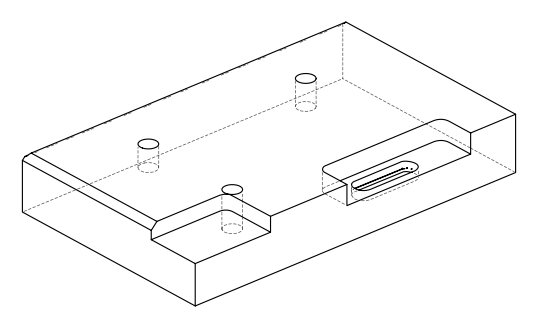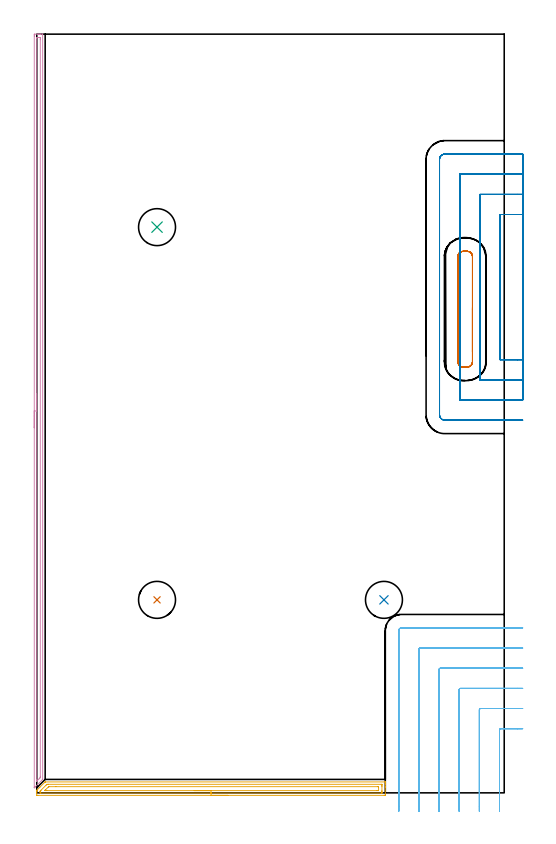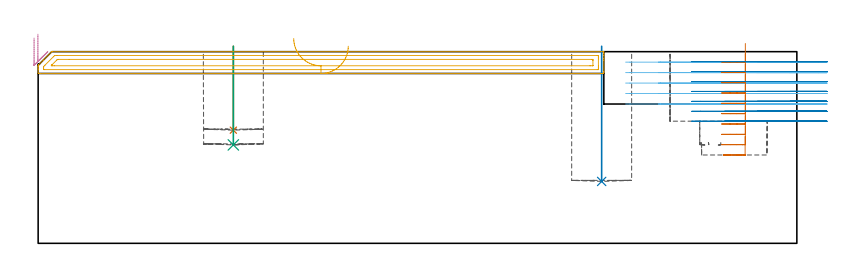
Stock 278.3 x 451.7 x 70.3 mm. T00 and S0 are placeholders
(PLAN: 8 operations, 2 tool changes, 46.3 min)
(1 INDEXABLE_INSERT_DRILL_BLIND_HOLE_FROM_SOLID | STEP1POCKET | NXT0302_015 | 0.12 min | 10832 mm3)
(2 INDEXABLE_INSERT_DRILL_BLIND_HOLE_FROM_SOLID_1 | STEP1POCKET_1 | NXT0302_015 | 0.2 min | 17969 mm3)
(3 INDEXABLE_INSERT_DRILL_BLIND_HOLE_FROM_SOLID_2 | STEP1POCKET_2 | NXT0302_015 | 0.15 min | 12882 mm3)
(4 AREA_MILL | FG_CHAMFER_SURFACE | UGT0205_001 | 7.33 min | 5639 mm3)
(5 AREA_MILL_1 | FG_CHAMFER_SURFACE_1 | UGT0205_001 | 5.16 min | 6727 mm3)
(6 MILL_CORNER_NOTCH_RECTANGULAR | CORNER_NOTCH_RECTANGULAR | UGT0201_008 | Follow Part, ap 4, ae 75% | 8.11 min | 143846 mm3)
(7 MILL_RECTANGULAR_POCKET | POCKET_RECTANGULAR_STRAIGHT | UGT0201_008 | Follow Part, ap 4, ae 75% | 4.09 min | 75263 mm3)
(8 MILL_SLOT | SLOT_PARTIAL_RECTANGULAR | UGT0201_008 | Follow Part, ap 4, ae 75% | 21.13 min | 154698 mm3)
(TOOL NXT0302_015 | Index. Insert Drill 22mm [880-D2200L25-03] | D22 PA176 FL66 Z2)
(TOOL UGT0205_001 | Chamfer Mill 20 x 3 x 45 deg. | D20 FL50 Z2)
(TOOL UGT0201_008 | End Mill 16 mm | D16 FL32 Z4)
(OP 1 INDEXABLE_INSERT_DRILL_BLIND_HOLE_FROM_SOLID)
G17 G21 G94 G90
T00 M6
G54
G17 G0 G90 X71.6 Y114.9 S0 M3
G43 Z80.3 H1
G94 G81 G98 Z41.5 F250. R72.3
G80
M5
M2
(OP 2 INDEXABLE_INSERT_DRILL_BLIND_HOLE_FROM_SOLID_1)
G17 G21 G94 G90
T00 M6
G54
G17 G0 G90 X206.7 Y114.9 S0 M3
G43 Z80.3 H1
G94 G81 G98 Z22.7 F250. R72.3
G80
M5
M2
(OP 3 INDEXABLE_INSERT_DRILL_BLIND_HOLE_FROM_SOLID_2)
G17 G21 G94 G90
T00 M6
G54
G17 G0 G90 X71.6 Y336.8 S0 M3
G43 Z80.3 H1
G94 G81 G98 Z36.1 F250. R72.3
G80
M5
M2
(OP 4 AREA_MILL)
G17 G21 G94 G90
T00 M6
G54
G17 G0 G90 X-1.5 Y217.35 S1061 M3
G43 Z80.3 H0
Z75.3
G94 G1 Y217.388 Z74.428 F250.
Y217.502 Z73.563
Y217.691 Z72.712
Y217.953 Z71.88
Y218.287 Z71.074
Y218.69 Z70.3
Y219.158 Z69.564
Y219.69 Z68.872
Y220.279 Z68.229
Y220.922 Z67.64
Y221.614 Z67.108
Y222.35 Z66.64
Y223.124 Z66.237
Y223.93 Z65.903
Y224.762 Z65.641
Y225.614 Z65.452
Y226.478 Z65.338
Y227.35 Z65.3
Y450.519
X-1.499 Y451.085 Z65.301
X-1.497 Y451.409
X-1.493 Y451.69 Z65.303
X-1.18 Y451.7 Z65.616
X0.564 Z67.358
X1.107 Z67.903
X1.436 Z68.232
X1.979 Z68.775
X2.308 Z69.103
X3.259 Z70.058
X3.382 Y451.696 Z70.174
X3.498 Y451.69 Z70.288
X3.5 Y451.531 Z70.3
Y8.081
X3.495 Y8.006 Z70.29
X3.465 Y7.967 Z70.261
X3.295 Y7.795 Z70.095
X-0.744 Y3.754 Z66.052
X-0.884 Y3.615 Z65.914
X-1.037 Y3.462 Z65.761
X-1.18 Y3.318 Z65.615
X-1.33 Y3.169 Z65.468
X-1.488 Y3.011 Z65.309
X-1.498 Y3.006 Z65.3
X-1.499 Z65.299
X-1.5 Y3.169 Z65.3
Y227.35
X-0.086 Z66.714
X-0.085 Y449.298 Z66.715
X-0.083 Y449.631 Z66.717
X-0.082 Y449.672 Z66.718
X-0.08 Y449.685 Z66.72
X-0.062 Y449.69 Z66.738
X0.041 Y449.696 Z66.841
X0.173 Y449.699 Z66.973
X1.436 Y449.7 Z68.236
X1.918 Y449.698 Z68.718
X2.046 Y449.693 Z68.846
X2.07 Y449.691 Z68.87
X2.079 Y449.648 Z68.879
X2.082 Y449.53 Z68.882
X2.084 Y449.298 Z68.884
X2.086 Y448.633 Z68.886
Y448.405
X2.085 Y9.867 Z68.885
X2.082 Y9.205 Z68.882
X2.079 Y9.089 Z68.879
X2.076 Y9.037 Z68.876
X2.019 Y8.974 Z68.819
X1.726 Y8.677 Z68.526
X1.436 Y8.386 Z68.236
X0.238 Y7.188 Z67.038
X0.016 Y6.973 Z66.816
X-0.044 Y6.918 Z66.756
X-0.079 Y6.89 Z66.721
X-0.082 Y6.956 Z66.718
X-0.084 Y7.188 Z66.716
X-0.085 Y7.564 Z66.715
X-0.086 Y7.853 Z66.714
Y227.35
Y228.222 Z66.752
Y229.086 Z66.866
Y229.938 Z67.055
Y230.77 Z67.317
Y231.576 Z67.651
Y232.35 Z68.054
Y233.086 Z68.523
Y233.778 Z69.054
Y234.421 Z69.643
Y235.01 Z70.286
Y235.542 Z70.978
Y236.01 Z71.714
Y236.413 Z72.488
Y236.747 Z73.294
Y237.009 Z74.126
Y237.198 Z74.978
Y237.312 Z75.843
Y237.35 Z76.714
G0 Z80.3
M5
M2
(OP 5 AREA_MILL_1)
G17 G21 G94 G90
T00 M6
G54
G17 G0 G90 X113.75 Y-1.5 S1061 M3
G43 Z80.3 H0
Z72.3
G94 G1 X113.712 Z71.428 F250.
X113.598 Z70.564
X113.409 Z69.712
X113.147 Z68.88
X112.813 Z68.074
X112.41 Z67.3
X111.941 Z66.564
X111.41 Z65.872
X110.821 Z65.229
X110.178 Z64.64
X109.486 Z64.108
X108.75 Z63.64
X107.976 Z63.237
X107.17 Z62.903
X106.338 Z62.641
X105.486 Z62.452
X104.622 Z62.338
X103.75 Z62.3
X0.613
X0.402 Y-1.498 Z62.302
X0.003 Y-1.491 Z62.305
X0. Y-1.359 Z62.438
Y-0.148 Z63.647
Y0.492 Z64.291
Y1.176 Z64.975
X0.001 Y1.29 Z65.089
X0.01 Y1.509 Z65.305
X0.117 Y1.617 Z65.415
X0.166 Y1.667 Z65.465
X1.882 Y3.383 Z67.18
X4.971 Y6.472 Z70.27
X4.991 Y6.489 Z70.288
X5.004 Y6.494 Z70.291
X5.077 Y6.5 Z70.3
X207.337
X207.49 Y6.505 Z70.295
X207.492 Y6.49 Z70.281
X207.5 Y6.151 Z69.95
Y5.805 Z69.604
Y5.148 Z68.943
Y3.937 Z67.734
Y3.383 Z67.177
Y-0.754 Z63.043
X207.497 Y-1.031 Z62.766
X207.491 Y-1.492 Z62.306
X207.357 Y-1.495 Z62.303
X206.887 Y-1.5 Z62.3
X103.75
Y-0.086 Z63.714
X2.399 Y-0.085 Z63.715
X2.334
X2.02 Y-0.079 Z63.721
X2.01 Y0.023 Z63.823
X2.003 Y0.243 Z64.043
X2.004 Y0.735 Z64.535
X2.007 Y0.931 Z64.731
X2.01 Y1.028 Z64.828
X2.045 Y1.084 Z64.884
X2.399 Y1.448 Z65.248
X2.483 Y1.533 Z65.333
X5.591 Y4.64 Z68.44
X5.97 Y5.015 Z68.815
X6.041 Y5.079 Z68.879
X6.863 Y5.085 Z68.885
X6.927
X205.101
X205.166
X205.48 Y5.079 Z68.879
X205.49 Y4.977 Z68.777
X205.497 Y4.757 Z68.557
X205.499 Y4.265 Z68.065
X205.5 Y3.872 Z67.672
Y1.223 Z65.023
X205.499 Y0.735 Z64.535
X205.498 Y0.343 Z64.143
X205.49 Y-0.052 Z63.748
X205.482 Y-0.08 Z63.72
X205.463 Y-0.081 Z63.719
X205.413 Y-0.084 Z63.716
X205.309 Y-0.085 Z63.715
X205.101 Y-0.086 Z63.714
X103.75
Y1.328 Z65.128
X5.97 Y1.329 Z65.129
X5.369
X5.077 Y1.332 Z65.132
X4.802 Y1.335 Z65.135
X5.022 Y1.617 Z65.417
X5.048 Y1.647 Z65.447
X5.077 Y1.678 Z65.478
X6.863 Y3.463 Z67.263
X7.033 Y3.621 Z67.421
X7.093 Y3.665 Z67.465
X7.164 Y3.667 Z67.467
X7.465 Y3.67 Z67.47
X11.39 Y3.671 Z67.471
X203.024
X203.315 Y3.67 Z67.47
X203.413 Y3.668 Z67.468
X203.481 Y3.665 Z67.465
X203.49 Y3.565 Z67.365
X203.496 Y3.383 Z67.183
X203.499 Y3.201 Z67.001
Y1.436 Z65.236
X203.494 Y1.375 Z65.175
X203.488 Y1.335 Z65.135
X203.461 Y1.333 Z65.133
X203.315 Y1.331 Z65.131
X202.715 Y1.329 Z65.129
X202.423 Y1.328 Z65.128
X103.75
X102.878 Z65.166
X102.013 Z65.28
X101.162 Z65.469
X100.33 Z65.732
X99.524 Z66.065
X98.75 Z66.468
X98.014 Z66.937
X97.322 Z67.468
X96.679 Z68.057
X96.09 Z68.701
X95.558 Z69.393
X95.09 Z70.128
X94.687 Z70.902
X94.353 Z71.708
X94.091 Z72.54
X93.902 Z73.392
X93.788 Z74.257
X93.75 Z75.128
G0 Z80.3
M5
M2
(OP 6 MILL_CORNER_NOTCH_RECTANGULAR)
G17 G21 G94 G90
T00 M6
G54
G17 G0 G90 X289.3 Y38.2 S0 M3
G43 Z80.3 H0
Z66.46
G94 G1 X286.3 F250.
X276.294 F500.
G3 X275.5 Y37.406 R0.8
G1 Y-8.
Y-11. F250.
G0 Z80.3
X289.3 Y50.2
Z66.46
G1 X286.3
X264.295 F500.
G3 X263.5 Y49.405 R0.8
G1 Y-8.
Y-11. F250.
G0 Z80.3
X289.3 Y62.2
Z66.46
G1 X286.3
X252.295 F500.
G3 X251.5 Y61.405 R0.8
G1 Y-8.
Y-11. F250.
G0 Z80.3
X289.3 Y74.2
Z66.46
G1 X286.3
X240.295 F500.
G3 X239.5 Y73.405 R0.8
G1 Y-8.
Y-11. F250.
G0 Z80.3
X289.3 Y86.2
Z66.46
G1 X286.3
X228.296 F500.
G3 X227.5 Y85.404 R0.8
G1 Y-8.
Y-11. F250.
G0 Z80.3
X289.3 Y98.2
Z66.46
G1 X286.3
X217.1 F500.
G3 X215.5 Y96.6 R1.6
G1 Y-8.
Y-11. F250.
G0 Z80.3
X289.3 Y38.2
Z62.62
G1 X286.3
X276.294 F500.
G3 X275.5 Y37.406 R0.8
G1 Y-8.
Y-11. F250.
G0 Z80.3
X289.3 Y50.2
Z62.62
G1 X286.3
X264.295 F500.
G3 X263.5 Y49.405 R0.8
G1 Y-8.
Y-11. F250.
G0 Z80.3
X289.3 Y62.2
Z62.62
G1 X286.3
X252.295 F500.
G3 X251.5 Y61.405 R0.8
G1 Y-8.
Y-11. F250.
G0 Z80.3
X289.3 Y74.2
Z62.62
G1 X286.3
X240.295 F500.
G3 X239.5 Y73.405 R0.8
G1 Y-8.
Y-11. F250.
G0 Z80.3
X289.3 Y86.2
Z62.62
G1 X286.3
X228.296 F500.
G3 X227.5 Y85.404 R0.8
G1 Y-8.
Y-11. F250.
G0 Z80.3
X289.3 Y98.2
Z62.62
G1 X286.3
X217.1 F500.
G3 X215.5 Y96.6 R1.6
G1 Y-8.
Y-11. F250.
G0 Z80.3
X289.3 Y38.2
Z58.78
G1 X286.3
X276.294 F500.
G3 X275.5 Y37.406 R0.8
G1 Y-8.
Y-11. F250.
G0 Z80.3
X289.3 Y50.2
Z58.78
G1 X286.3
X264.295 F500.
G3 X263.5 Y49.405 R0.8
G1 Y-8.
Y-11. F250.
G0 Z80.3
X289.3 Y62.2
Z58.78
G1 X286.3
X252.295 F500.
G3 X251.5 Y61.405 R0.8
G1 Y-8.
Y-11. F250.
G0 Z80.3
X289.3 Y74.2
Z58.78
G1 X286.3
X240.295 F500.
G3 X239.5 Y73.405 R0.8
G1 Y-8.
Y-11. F250.
G0 Z80.3
X289.3 Y86.2
Z58.78
G1 X286.3
X228.296 F500.
G3 X227.5 Y85.404 R0.8
G1 Y-8.
Y-11. F250.
G0 Z80.3
X289.3 Y98.2
Z58.78
G1 X286.3
X217.1 F500.
G3 X215.5 Y96.6 R1.6
G1 Y-8.
Y-11. F250.
G0 Z80.3
X289.3 Y38.2
Z54.94
G1 X286.3
X276.294 F500.
G3 X275.5 Y37.406 R0.8
G1 Y-8.
Y-11. F250.
G0 Z80.3
X289.3 Y50.2
Z54.94
G1 X286.3
X264.295 F500.
G3 X263.5 Y49.405 R0.8
G1 Y-8.
Y-11. F250.
G0 Z80.3
X289.3 Y62.2
Z54.94
G1 X286.3
X252.295 F500.
G3 X251.5 Y61.405 R0.8
G1 Y-8.
Y-11. F250.
G0 Z80.3
X289.3 Y74.2
Z54.94
G1 X286.3
X240.295 F500.
G3 X239.5 Y73.405 R0.8
G1 Y-8.
Y-11. F250.
G0 Z80.3
X289.3 Y86.2
Z54.94
G1 X286.3
X228.296 F500.
G3 X227.5 Y85.404 R0.8
G1 Y-8.
Y-11. F250.
G0 Z80.3
X289.3 Y98.2
Z54.94
G1 X286.3
X217.1 F500.
G3 X215.5 Y96.6 R1.6
G1 Y-8.
Y-11. F250.
G0 Z80.3
X289.3 Y38.2
Z51.1
G1 X286.3
X276.294 F500.
G3 X275.5 Y37.406 R0.8
G1 Y-8.
Y-11. F250.
G0 Z80.3
X289.3 Y50.2
Z51.1
G1 X286.3
X264.295 F500.
G3 X263.5 Y49.405 R0.8
G1 Y-8.
Y-11. F250.
G0 Z80.3
X289.3 Y62.2
Z51.1
G1 X286.3
X252.295 F500.
G3 X251.5 Y61.405 R0.8
G1 Y-8.
Y-11. F250.
G0 Z80.3
X289.3 Y74.2
Z51.1
G1 X286.3
X240.295 F500.
G3 X239.5 Y73.405 R0.8
G1 Y-8.
Y-11. F250.
G0 Z80.3
X289.3 Y86.2
Z51.1
G1 X286.3
X228.296 F500.
G3 X227.5 Y85.404 R0.8
G1 Y-8.
Y-11. F250.
G0 Z80.3
X289.3 Y98.2
Z51.1
G1 X286.3
X217.1 F500.
G3 X215.5 Y96.6 R1.6
G1 Y-8.
Y-11. F250.
G0 Z80.3
M5
M2
(OP 7 MILL_RECTANGULAR_POCKET)
G17 G21 G94 G90
T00 M6
G54
G17 G0 G90 X259.4 Y262.609 S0 M3
G43 Z80.3 H0
Z73.3
G94 G1 Y287.95 Z66.51 F250.
Y319.3 F500.
G3 X256.3 Y322.4 R3.1
G1 X253.8
G3 X250.7 Y319.3 R3.1
G1 Y256.6
G3 X253.8 Y253.5 R3.1
G1 X256.3
G3 X259.4 Y256.6 R3.1
G1 Y287.95
Y288.95
G0 Y262.609 Z69.51
G1 Y287.95 Z62.72 F250.
Y319.3 F500.
G3 X256.3 Y322.4 R3.1
G1 X253.8
G3 X250.7 Y319.3 R3.1
G1 Y256.6
G3 X253.8 Y253.5 R3.1
G1 X256.3
G3 X259.4 Y256.6 R3.1
G1 Y287.95
Y288.95
G0 Y262.609 Z65.72
G1 Y287.95 Z58.93 F250.
Y319.3 F500.
G3 X256.3 Y322.4 R3.1
G1 X253.8
G3 X250.7 Y319.3 R3.1
G1 Y256.6
G3 X253.8 Y253.5 R3.1
G1 X256.3
G3 X259.4 Y256.6 R3.1
G1 Y287.95
Y288.95
G0 Y262.609 Z61.93
G1 Y287.95 Z55.14 F250.
Y319.3 F500.
G3 X256.3 Y322.4 R3.1
G1 X253.8
G3 X250.7 Y319.3 R3.1
G1 Y256.6
G3 X253.8 Y253.5 R3.1
G1 X256.3
G3 X259.4 Y256.6 R3.1
G1 Y287.95
Y288.95
G0 Y262.609 Z58.14
G1 Y287.95 Z51.35 F250.
Y319.3 F500.
G3 X256.3 Y322.4 R3.1
G1 X253.8
G3 X250.7 Y319.3 R3.1
G1 Y256.6
G3 X253.8 Y253.5 R3.1
G1 X256.3
G3 X259.4 Y256.6 R3.1
G1 Y287.95
Y288.95
G0 Y262.609 Z54.35
G1 Y287.95 Z47.56 F250.
Y319.3 F500.
G3 X256.3 Y322.4 R3.1
G1 X253.8
G3 X250.7 Y319.3 R3.1
G1 Y256.6
G3 X253.8 Y253.5 R3.1
G1 X256.3
G3 X259.4 Y256.6 R3.1
G1 Y287.95
Y288.95
G0 Y262.609 Z50.56
G1 Y287.95 Z43.77 F250.
Y319.3 F500.
G3 X256.3 Y322.4 R3.1
G1 X253.8
G3 X250.7 Y319.3 R3.1
G1 Y256.6
G3 X253.8 Y253.5 R3.1
G1 X256.3
G3 X259.4 Y256.6 R3.1
G1 Y287.95
Y288.95
G0 Y262.609 Z46.77
G1 Y287.95 Z39.98 F250.
Y319.3 F500.
G3 X256.3 Y322.4 R3.1
G1 X253.8
G3 X250.7 Y319.3 R3.1
G1 Y256.6
G3 X253.8 Y253.5 R3.1
G1 X256.3
G3 X259.4 Y256.6 R3.1
G1 Y287.95
Y288.95
G0 Y262.609 Z42.98
G1 Y287.95 Z36.19 F250.
Y319.3 F500.
G3 X256.3 Y322.4 R3.1
G1 X253.8
G3 X250.7 Y319.3 R3.1
G1 Y256.6
G3 X253.8 Y253.5 R3.1
G1 X256.3
G3 X259.4 Y256.6 R3.1
G1 Y287.95
Y288.95
G0 X259.324 Y262.554 Z39.19
G1 Y287.895 Z32.4 F250.
Y318.771 F500.
X259.31 Y319.716
G3 X258.031 Y321.771 R3.194
G1 X257.71 Y321.963
X257.209 Y322.191
X256.796 Y322.274
X256.513 Y322.311
X256.226 Y322.321
X253.876
X253.148 Y322.261
X252.749 Y322.123
X252.396 Y321.97
X252.092 Y321.788
X251.827 Y321.579
X251.414 Y321.182
X251.365 Y320.978
X251.366 Y254.826
G3 X252.922 Y253.703 R3.082
G1 X253.304 Y253.626
X253.587 Y253.589
X253.874 Y253.579
X256.223
X256.945 Y253.639
G3 X258.782 Y254.893 R3.073
G1 X259.084 Y255.391
X259.234 Y255.919
X259.288 Y256.217
X259.315 Y256.516
X259.324 Y257.129
Y287.895
Y288.895
G0 Z80.3
M5
M2
(OP 8 MILL_SLOT)
G17 G21 G94 G90
T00 M6
G54
G17 G0 G90 X289.3 Y344.3 S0 M3
G43 Z80.3 H0
Z66.657
G94 G1 X286.3 F250.
X275.8 F500.
Y257.9
X286.3
X289.3 F250.
Y356.3
X286.3
X263.8 F500.
Y245.9
X286.3
X289.3 F250.
Y368.3
X286.3
X251.8 F500.
Y321.654
Y318.654 F250.
Y257.239 F500.
Y254.239 F250.
Y233.9 F500.
X286.3
X289.3 F250.
Y380.3
X286.3
X242.9 F500.
G3 X239.8 Y377.2 R3.1
G1 Y225.
G3 X242.9 Y221.9 R3.1
G1 X286.3
X289.3 F250.
G0 Y344.3 Z63.014
G1 X286.3
X275.8 F500.
Y257.9
X286.3
X289.3 F250.
Y356.3
X286.3
X263.8 F500.
Y245.9
X286.3
X289.3 F250.
Y368.3
X286.3
X251.8 F500.
Y321.654
Y318.654 F250.
Y257.239 F500.
Y254.239 F250.
Y233.9 F500.
X286.3
X289.3 F250.
Y380.3
X286.3
X242.9 F500.
G3 X239.8 Y377.2 R3.1
G1 Y225.
G3 X242.9 Y221.9 R3.1
G1 X286.3
X289.3 F250.
G0 Y344.3 Z59.371
G1 X286.3
X275.8 F500.
Y257.9
X286.3
X289.3 F250.
Y356.3
X286.3
X263.8 F500.
Y245.9
X286.3
X289.3 F250.
Y368.3
X286.3
X251.8 F500.
Y321.654
Y318.654 F250.
Y257.239 F500.
Y254.239 F250.
Y233.9 F500.
X286.3
X289.3 F250.
Y380.3
X286.3
X242.9 F500.
G3 X239.8 Y377.2 R3.1
G1 Y225.
G3 X242.9 Y221.9 R3.1
G1 X286.3
X289.3 F250.
G0 Y344.3 Z55.729
G1 X286.3
X275.8 F500.
Y257.9
X286.3
X289.3 F250.
Y356.3
X286.3
X263.8 F500.
Y245.9
X286.3
X289.3 F250.
Y368.3
X286.3
X251.8 F500.
Y321.654
Y318.654 F250.
Y257.239 F500.
Y254.239 F250.
Y233.9 F500.
X286.3
X289.3 F250.
Y380.3
X286.3
X242.9 F500.
G3 X239.8 Y377.2 R3.1
G1 Y225.
G3 X242.9 Y221.9 R3.1
G1 X286.3
X289.3 F250.
G0 Y344.3 Z52.086
G1 X286.3
X275.8 F500.
Y257.9
X286.3
X289.3 F250.
Y356.3
X286.3
X263.8 F500.
Y245.9
X286.3
X289.3 F250.
Y368.3
X286.3
X251.8 F500.
Y321.654
Y318.654 F250.
Y257.239 F500.
Y254.239 F250.
Y233.9 F500.
X286.3
X289.3 F250.
Y380.3
X286.3
X242.9 F500.
G3 X239.8 Y377.2 R3.1
G1 Y225.
G3 X242.9 Y221.9 R3.1
G1 X286.3
X289.3 F250.
G0 Y344.3 Z48.443
G1 X286.3
X275.8 F500.
Y257.9
X286.3
X289.3 F250.
Y356.3
X286.3
X263.8 F500.
Y245.9
X286.3
X289.3 F250.
Y368.3
X286.3
X251.8 F500.
Y321.654
Y318.654 F250.
Y257.239 F500.
Y254.239 F250.
Y233.9 F500.
X286.3
X289.3 F250.
Y380.3
X286.3
X242.9 F500.
G3 X239.8 Y377.2 R3.1
G1 Y225.
G3 X242.9 Y221.9 R3.1
G1 X286.3
X289.3 F250.
G0 Y344.3 Z44.8
G1 X286.3
X275.8 F500.
Y257.9
X286.3
X289.3 F250.
Y356.3
X286.3
X263.8 F500.
Y245.9
X286.3
X289.3 F250.
Y368.3
X286.3
X251.8 F500.
Y321.654
Y318.654 F250.
Y257.239 F500.
Y254.239 F250.
Y233.9 F500.
X286.3
X289.3 F250.
Y380.3
X286.3
X242.9 F500.
G3 X239.8 Y377.2 R3.1
G1 Y225.
G3 X242.9 Y221.9 R3.1
G1 X286.3
X289.3 F250.
G0 Z80.3
M5
M2
